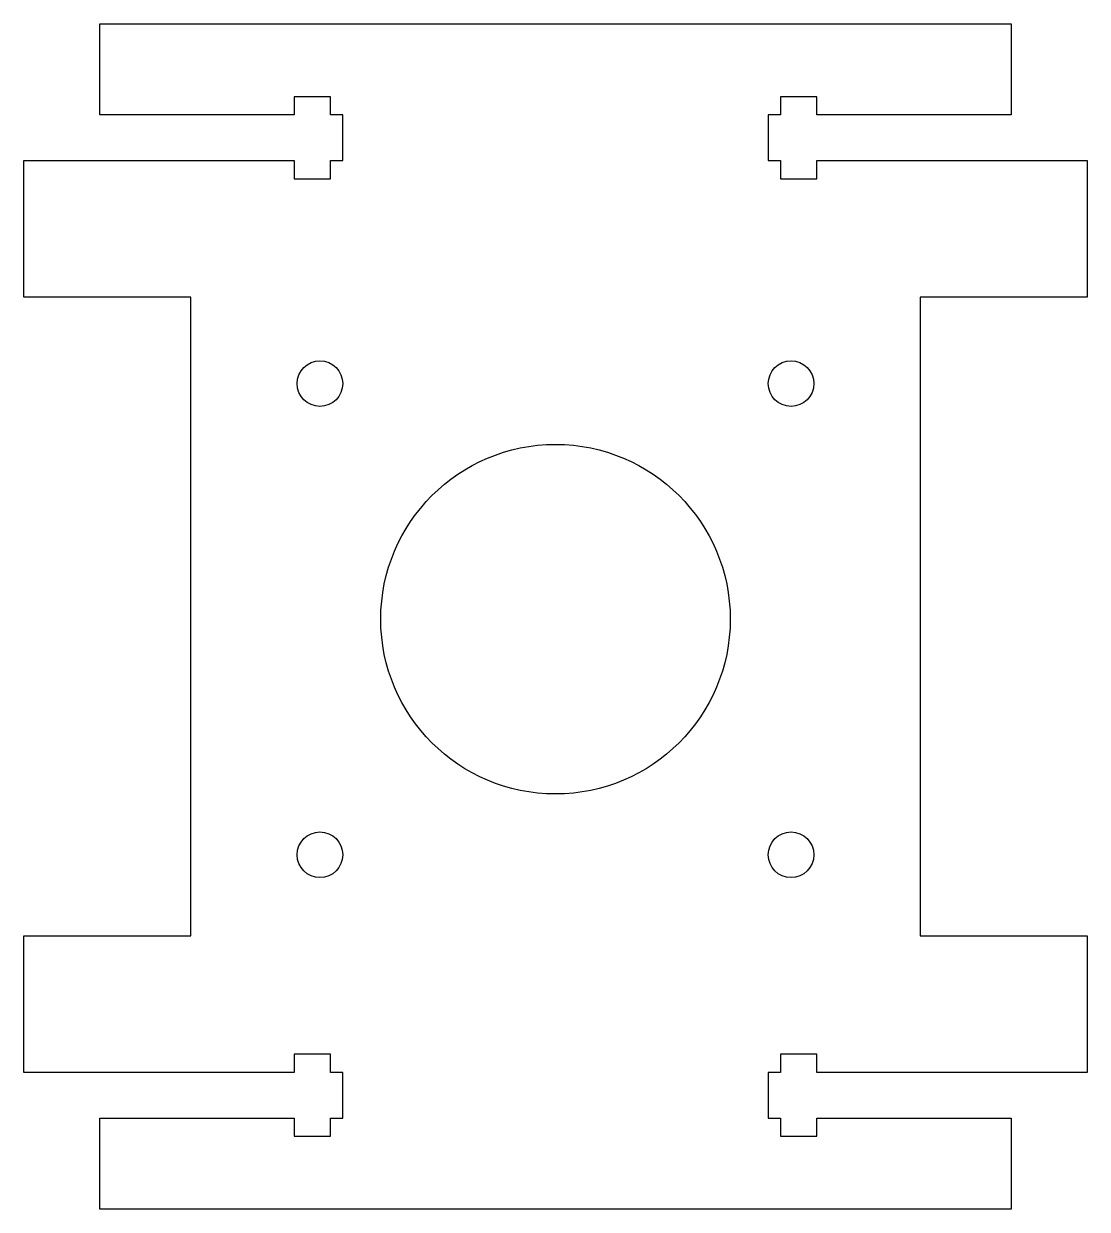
# Model space of a CAD drawing. Header units: millimetres. Extents: x 2 to 72, y 56 to 134.
import ezdxf

# ---------------------------------------------------------------- set-up
doc = ezdxf.new("R2010")
doc.units = ezdxf.units.MM
doc.layers.get('0').update_dxf_attribs({"linetype": 'CONTINUOUS'})

msp = doc.modelspace()

# ---------------------------------------------------------------- linework, layer by layer
msp.add_lwpolyline([(19.8, 65), (7, 65), (2, 65), (2, 74), (13, 74), (13, 116), (2, 116), (2, 125), (19.8, 125), (19.8, 123.8), (22.2, 123.8), (22.2, 125), (23, 125), (23, 128), (22.2, 128), (22.2, 129.2), (19.8, 129.2), (19.8, 128), (7, 128), (7, 134), (67, 134), (67, 128), (54.2, 128), (54.2, 129.2), (51.8, 129.2), (51.8, 128), (51, 128), (51, 125), (51.8, 125), (51.8, 123.8), (54.2, 123.8), (54.2, 125), (72, 125), (72, 116), (61, 116), (61, 74), (72, 74), (72, 65), (67, 65), (54.2, 65), (54.2, 66.2), (51.8, 66.2), (51.8, 65), (51, 65), (51, 62), (51.8, 62), (51.8, 60.8), (54.2, 60.8), (54.2, 62), (67, 62), (67, 56), (7, 56), (7, 62), (19.8, 62), (19.8, 60.8), (22.2, 60.8), (22.2, 62), (23, 62), (23, 65), (22.2, 65), (22.2, 66.2), (19.8, 66.2)], close=True)
for centre, radius in [((21.5, 110.323), 1.5), ((52.5, 110.323), 1.5), ((37, 94.823), 11.5), ((21.5, 79.323), 1.5), ((52.5, 79.323), 1.5)]:
    msp.add_circle(centre, radius)

doc.saveas('drawing.dxf')
